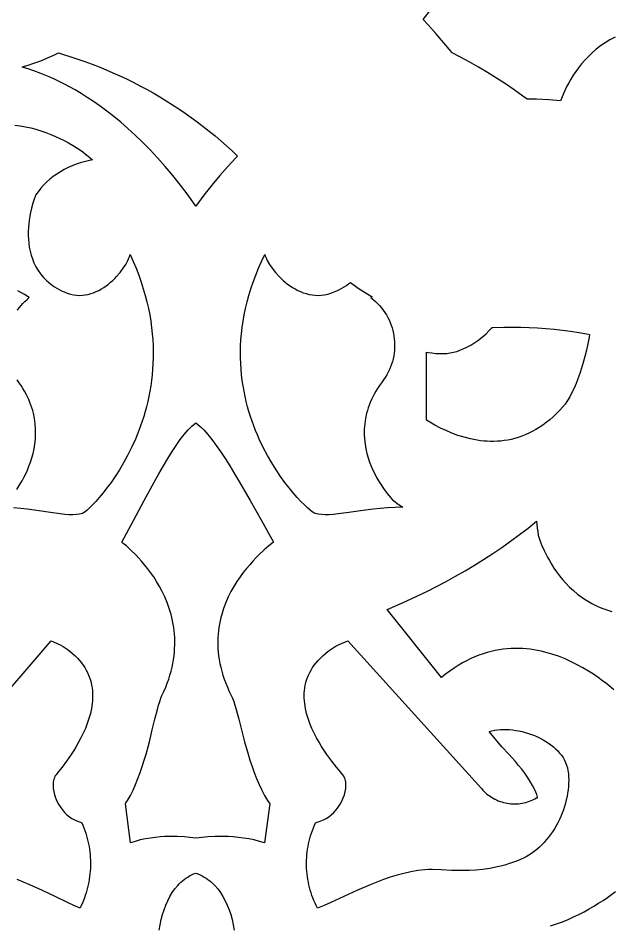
# Model space of a CAD drawing. Extents: x -350 to 350, y -780 to 780.
# Drawn here: x 174.4 to 226.5, y 437 to 516.4 of the extents above; entities that cross this region are included whole.
import ezdxf

# ---------------------------------------------------------------- set-up
doc = ezdxf.new("R2010")
doc.units = 0
doc.layers.add('LAYER_1', color=18, linetype='CONTINUOUS')

msp = doc.modelspace()

# ---------------------------------------------------------------- linework, layer by layer
at = {"layer": 'LAYER_1'}
for points in [[(226.793, 514.756), (226.341, 514.522), (225.914, 514.267), (225.512, 513.992), (225.135, 513.7), (224.781, 513.394), (224.451, 513.077), (224.143, 512.751), (223.857, 512.419), (223.593, 512.085), (223.349, 511.749), (223.126, 511.416), (222.922, 511.088), (222.738, 510.768), (222.572, 510.458), (222.293, 509.88), (222.081, 509.376), (222.013, 509.19), (220.975, 509.26), (219.887, 509.311), (219.074, 509.334), (218.71, 509.6), (217.946, 510.136), (217.173, 510.658), (216.39, 511.166), (215.599, 511.658), (214.799, 512.136), (213.991, 512.598), (213.175, 513.045), (212.454, 513.423), (212.401, 513.49), (211.741, 514.286), (211.068, 515.069), (210.384, 515.838), (209.962, 516.294), (213.601, 521.016)], [(174.137, 507.034), (174.603, 506.98), (175.065, 506.904), (175.523, 506.806), (175.975, 506.688), (176.419, 506.553), (176.853, 506.403), (177.277, 506.24), (177.688, 506.066), (178.085, 505.882), (178.466, 505.692), (178.83, 505.496), (179.176, 505.298), (179.501, 505.098), (179.803, 504.9), (180.083, 504.704), (180.337, 504.514), (180.565, 504.331), (180.764, 504.158), (180.934, 503.995), (180.576, 503.927), (180.217, 503.841), (179.859, 503.737), (179.503, 503.616), (179.15, 503.479), (178.803, 503.324), (178.462, 503.154), (178.13, 502.966), (177.807, 502.763), (177.496, 502.544), (177.198, 502.309), (176.915, 502.058), (176.647, 501.792), (176.397, 501.511), (176.167, 501.216), (175.957, 500.905), (175.906, 500.793), (175.819, 500.56), (175.71, 500.219), (175.592, 499.785), (175.48, 499.272), (175.386, 498.694), (175.351, 498.384), (175.325, 498.064), (175.31, 497.735), (175.309, 497.398), (175.322, 497.055), (175.352, 496.708), (175.401, 496.36), (175.469, 496.01), (175.559, 495.662), (175.672, 495.318), (175.81, 494.978), (175.975, 494.644), (176.168, 494.319), (176.391, 494.004), (176.646, 493.701), (176.786, 493.555), (176.935, 493.412), (177.092, 493.273), (177.259, 493.138), (177.434, 493.007), (177.619, 492.881), (177.814, 492.76), (178.019, 492.643), (178.233, 492.532), (178.458, 492.426), (178.731, 492.317), (179.002, 492.234), (179.27, 492.175), (179.535, 492.141), (179.797, 492.129), (180.054, 492.138), (180.308, 492.167), (180.556, 492.214), (180.8, 492.28), (181.039, 492.361), (181.272, 492.457), (181.499, 492.567), (181.72, 492.69), (181.934, 492.823), (182.142, 492.967), (182.341, 493.119), (182.533, 493.279), (182.717, 493.445), (182.893, 493.616), (183.06, 493.791), (183.365, 494.146), (183.632, 494.501), (183.856, 494.846), (184.035, 495.172), (184.166, 495.466), (184.213, 495.6), (184.247, 495.721), (184.522, 495.107), (184.774, 494.499), (185.005, 493.897), (185.214, 493.3), (185.402, 492.71), (185.57, 492.126), (185.719, 491.548), (185.849, 490.977), (185.96, 490.412), (186.053, 489.854), (186.129, 489.303), (186.188, 488.759), (186.231, 488.222), (186.258, 487.692), (186.27, 487.17), (186.267, 486.654), (186.25, 486.147), (186.22, 485.647), (186.177, 485.155), (186.122, 484.671), (186.055, 484.194), (185.977, 483.726), (185.889, 483.267), (185.79, 482.815), (185.682, 482.372), (185.564, 481.938), (185.439, 481.513), (185.305, 481.096), (185.165, 480.688), (185.018, 480.29), (184.864, 479.9), (184.705, 479.521), (184.373, 478.789), (184.026, 478.097), (183.667, 477.444), (183.302, 476.832), (182.935, 476.261), (182.571, 475.734), (182.214, 475.25), (181.868, 474.81), (181.539, 474.416), (181.23, 474.069), (180.946, 473.769), (180.692, 473.517), (180.472, 473.315), (180.291, 473.163), (180.152, 473.062), (180.062, 473.014), (179.938, 472.977), (179.807, 472.948), (179.524, 472.91), (179.213, 472.896), (178.875, 472.904), (178.509, 472.93), (178.116, 472.972), (177.249, 473.09), (176.276, 473.233), (175.198, 473.376), (174.621, 473.44), (174.018, 473.495)], [(174.369, 490.838), (174.515, 491.04), (174.671, 491.235), (174.838, 491.424), (175.014, 491.605), (175.2, 491.779), (175.396, 491.944), (174.989, 492.19), (174.382, 492.537)], [(174.296, 475.118), (174.607, 475.604), (174.766, 475.878), (174.925, 476.171), (175.08, 476.482), (175.23, 476.81), (175.372, 477.155), (175.505, 477.515), (175.625, 477.891), (175.73, 478.28), (175.818, 478.682), (175.886, 479.097), (175.933, 479.523), (175.955, 479.959), (175.951, 480.406), (175.919, 480.861), (175.855, 481.323), (175.757, 481.793), (175.695, 482.031), (175.624, 482.27), (175.543, 482.51), (175.453, 482.751), (175.352, 482.993), (175.241, 483.237), (175.119, 483.481), (174.986, 483.727), (174.841, 483.972), (174.686, 484.219), (174.518, 484.466), (174.338, 484.713)], [(226.671, 457.564), (226.058, 458.07), (225.701, 458.344), (225.313, 458.627), (224.895, 458.913), (224.448, 459.2), (223.973, 459.482), (223.473, 459.757), (222.947, 460.019), (222.399, 460.265), (221.828, 460.491), (221.237, 460.692), (220.626, 460.864), (220.314, 460.938), (219.998, 461.003), (219.677, 461.06), (219.353, 461.106), (219.025, 461.142), (218.693, 461.168), (218.357, 461.182), (218.019, 461.184), (217.677, 461.175), (217.332, 461.152), (216.985, 461.116), (216.635, 461.066), (216.282, 461.002), (215.928, 460.923), (215.571, 460.828), (215.212, 460.718), (214.851, 460.591), (214.489, 460.447), (214.126, 460.286), (213.761, 460.107), (213.395, 459.91), (213.029, 459.693), (212.661, 459.457), (212.293, 459.201), (211.925, 458.924), (211.556, 458.627), (206.784, 464.603), (207.663, 464.969), (208.536, 465.351), (209.403, 465.751), (210.262, 466.166), (211.115, 466.597), (211.96, 467.044), (212.798, 467.507), (213.627, 467.984), (214.447, 468.477), (215.258, 468.985), (216.059, 469.506), (216.85, 470.043), (217.631, 470.593), (218.401, 471.157), (219.16, 471.734), (219.907, 472.325), (219.97, 471.719), (220.005, 471.417), (220.054, 471.117), (220.189, 470.675), (220.344, 470.267), (220.564, 469.763), (220.853, 469.185), (221.025, 468.875), (221.216, 468.555), (221.427, 468.226), (221.658, 467.893), (221.911, 467.558), (222.185, 467.223), (222.481, 466.892), (222.8, 466.566), (223.142, 466.249), (223.509, 465.943), (223.9, 465.651), (224.316, 465.376), (224.758, 465.12), (225.227, 464.887), (225.471, 464.779), (225.723, 464.678), (225.981, 464.584), (226.246, 464.497), (226.518, 464.418)], [(166.187, 448.899), (177.318, 461.851), (178.034, 461.527), (178.38, 461.34), (178.548, 461.237), (178.711, 461.126), (178.962, 460.935), (179.196, 460.741), (179.413, 460.543), (179.615, 460.341), (179.8, 460.137), (179.969, 459.929), (180.124, 459.718), (180.264, 459.505), (180.39, 459.29), (180.502, 459.072), (180.6, 458.853), (180.686, 458.632), (180.759, 458.409), (180.819, 458.185), (180.869, 457.96), (180.906, 457.733), (180.933, 457.507), (180.95, 457.279), (180.956, 457.052), (180.953, 456.824), (180.94, 456.597), (180.919, 456.37), (180.852, 455.918), (180.755, 455.47), (180.631, 455.028), (180.483, 454.593), (180.316, 454.167), (180.132, 453.752), (179.934, 453.35), (179.726, 452.961), (179.512, 452.589), (179.295, 452.234), (179.077, 451.898), (178.656, 451.292), (178.276, 450.782), (177.962, 450.383), (177.743, 450.109), (177.645, 449.972), (177.595, 449.851), (177.555, 449.726), (177.524, 449.598), (177.502, 449.467), (177.489, 449.333), (177.484, 449.197), (177.497, 448.919), (177.541, 448.638), (177.612, 448.355), (177.708, 448.074), (177.828, 447.799), (177.969, 447.531), (178.129, 447.275), (178.306, 447.034), (178.497, 446.81), (178.7, 446.606), (178.914, 446.427), (179.135, 446.274), (179.363, 446.151), (179.626, 446.037), (179.882, 445.943), (180.007, 445.906), (180.104, 445.681), (180.194, 445.454), (180.277, 445.225), (180.354, 444.995), (180.424, 444.763), (180.488, 444.529), (180.545, 444.294), (180.596, 444.057), (180.64, 443.82), (180.677, 443.582), (180.708, 443.343), (180.732, 443.103), (180.75, 442.863), (180.761, 442.622), (180.766, 442.382), (180.764, 442.141), (180.756, 441.901), (180.741, 441.66), (180.719, 441.421), (180.691, 441.182), (180.657, 440.943), (180.616, 440.706), (180.568, 440.47), (180.514, 440.235), (180.454, 440.001), (180.386, 439.769), (180.313, 439.538), (180.233, 439.31), (180.146, 439.083), (180.053, 438.858), (179.953, 438.636), (179.847, 438.416), (179.298, 438.659), (178.751, 438.911), (177.656, 439.432), (176.56, 439.956), (175.457, 440.458), (174.902, 440.694), (174.344, 440.916)], [(186.786, 436.5), (186.871, 436.962), (186.971, 437.412), (187.088, 437.849), (187.222, 438.271), (187.374, 438.677), (187.544, 439.065), (187.732, 439.433), (187.941, 439.781), (188.169, 440.106), (188.419, 440.406), (188.551, 440.547), (188.69, 440.681), (188.833, 440.808), (188.983, 440.929), (189.137, 441.042), (189.298, 441.147), (189.465, 441.245), (189.637, 441.335), (189.816, 441.418), (190.001, 441.492), (190.196, 441.418), (190.384, 441.335), (190.566, 441.245), (190.741, 441.147), (190.91, 441.042), (191.073, 440.929), (191.23, 440.808), (191.382, 440.681), (191.527, 440.547), (191.667, 440.406), (191.929, 440.106), (192.17, 439.781), (192.389, 439.433), (192.588, 439.065), (192.767, 438.677), (192.926, 438.271), (193.067, 437.849), (193.19, 437.412), (193.296, 436.962), (193.385, 436.5)], [(221.117, 436.855), (221.65, 437.036), (222.167, 437.229), (222.669, 437.433), (223.154, 437.648), (223.623, 437.872), (224.077, 438.105), (224.516, 438.345), (224.938, 438.592), (225.346, 438.844), (225.738, 439.101), (226.114, 439.362), (226.476, 439.625), (226.823, 439.89)]]:
    msp.add_lwpolyline(points, dxfattribs=at)
for points in [[(178.406, 513.245), (179.036, 513.049), (179.662, 512.843), (180.285, 512.625), (180.903, 512.397), (181.518, 512.158), (182.128, 511.908), (182.733, 511.648), (183.335, 511.377), (183.931, 511.096), (184.523, 510.805), (185.109, 510.503), (185.691, 510.191), (186.267, 509.869), (186.838, 509.537), (187.403, 509.194), (187.962, 508.842), (188.515, 508.48), (189.063, 508.108), (189.604, 507.726), (190.139, 507.335), (190.667, 506.933), (191.189, 506.523), (191.704, 506.102), (192.212, 505.673), (192.713, 505.234), (193.207, 504.785), (193.679, 504.342), (193.522, 504.182), (192.822, 503.43), (192.118, 502.634), (191.413, 501.79), (190.707, 500.899), (190.001, 499.958), (189.33, 500.899), (188.66, 501.79), (187.99, 502.634), (187.321, 503.43), (186.657, 504.182), (185.996, 504.889), (185.342, 505.553), (184.695, 506.176), (184.056, 506.759), (183.427, 507.302), (182.81, 507.809), (182.205, 508.279), (181.614, 508.714), (181.038, 509.116), (180.478, 509.486), (179.937, 509.825), (179.414, 510.135), (178.912, 510.416), (178.432, 510.67), (177.975, 510.899), (177.542, 511.104), (177.136, 511.286), (176.405, 511.586), (175.793, 511.811), (175.311, 511.971), (174.969, 512.077), (174.779, 512.143), (174.969, 512.209), (175.311, 512.315), (175.793, 512.475), (176.405, 512.7), (177.136, 513), (177.542, 513.182), (177.954, 513.377)], [(196.093, 495.6), (196.143, 495.466), (196.281, 495.172), (196.469, 494.846), (196.705, 494.501), (196.986, 494.146), (197.307, 493.791), (197.483, 493.616), (197.668, 493.445), (197.861, 493.279), (198.064, 493.119), (198.274, 492.967), (198.492, 492.823), (198.717, 492.69), (198.95, 492.567), (199.189, 492.457), (199.434, 492.361), (199.685, 492.28), (199.942, 492.214), (200.204, 492.167), (200.471, 492.138), (200.742, 492.129), (201.017, 492.141), (201.296, 492.175), (201.578, 492.234), (201.863, 492.317), (202.151, 492.426), (202.388, 492.532), (202.613, 492.643), (202.829, 492.76), (203.034, 492.881), (203.228, 493.007), (203.413, 493.138), (203.578, 493.265), (204.263, 492.767), (205.335, 492.087), (205.483, 492.006), (205.374, 491.944), (205.58, 491.779), (205.776, 491.605), (205.961, 491.424), (206.136, 491.235), (206.301, 491.04), (206.454, 490.838), (206.597, 490.63), (206.73, 490.416), (206.851, 490.197), (206.961, 489.973), (207.061, 489.745), (207.149, 489.513), (207.226, 489.277), (207.292, 489.039), (207.347, 488.797), (207.39, 488.554), (207.422, 488.309), (207.442, 488.062), (207.451, 487.815), (207.449, 487.567), (207.434, 487.319), (207.408, 487.071), (207.37, 486.825), (207.321, 486.579), (207.259, 486.335), (207.185, 486.094), (207.1, 485.855), (207.002, 485.619), (206.892, 485.386), (206.769, 485.157), (206.635, 484.933), (206.488, 484.713), (206.298, 484.466), (206.122, 484.219), (205.957, 483.972), (205.806, 483.727), (205.666, 483.481), (205.537, 483.237), (205.42, 482.993), (205.314, 482.751), (205.219, 482.51), (205.134, 482.27), (205.059, 482.031), (204.993, 481.793), (204.891, 481.323), (204.824, 480.861), (204.789, 480.406), (204.785, 479.959), (204.809, 479.523), (204.858, 479.097), (204.93, 478.682), (205.023, 478.28), (205.133, 477.891), (205.259, 477.515), (205.399, 477.155), (205.548, 476.81), (205.706, 476.482), (205.87, 476.171), (206.036, 475.878), (206.204, 475.604), (206.531, 475.118), (206.832, 474.719), (207.085, 474.414), (207.273, 474.209), (207.375, 474.111), (207.768, 473.832), (208.172, 473.566), (207.485, 473.538), (206.824, 473.495), (206.19, 473.44), (205.582, 473.376), (204.448, 473.233), (203.423, 473.09), (202.511, 472.972), (202.097, 472.93), (201.712, 472.904), (201.356, 472.896), (201.029, 472.91), (200.731, 472.948), (200.593, 472.977), (200.463, 473.014), (200.368, 473.062), (200.222, 473.163), (200.031, 473.315), (199.8, 473.517), (199.532, 473.769), (199.233, 474.069), (198.908, 474.416), (198.561, 474.81), (198.198, 475.25), (197.822, 475.734), (197.438, 476.261), (197.052, 476.832), (196.668, 477.444), (196.291, 478.097), (195.925, 478.789), (195.575, 479.521), (195.408, 479.9), (195.247, 480.29), (195.092, 480.688), (194.944, 481.096), (194.803, 481.513), (194.671, 481.938), (194.548, 482.372), (194.434, 482.815), (194.33, 483.267), (194.237, 483.726), (194.154, 484.194), (194.084, 484.671), (194.026, 485.155), (193.981, 485.647), (193.949, 486.147), (193.932, 486.654), (193.929, 487.17), (193.941, 487.692), (193.97, 488.222), (194.015, 488.759), (194.077, 489.303), (194.157, 489.854), (194.255, 490.412), (194.372, 490.977), (194.508, 491.548), (194.665, 492.126), (194.842, 492.71), (195.04, 493.3), (195.26, 493.897), (195.503, 494.499), (195.769, 495.107), (196.058, 495.721)], [(218.509, 489.343), (219.247, 489.32), (219.982, 489.282), (220.714, 489.23), (221.442, 489.164), (222.167, 489.084), (222.888, 488.989), (223.606, 488.881), (224.319, 488.759), (224.559, 488.713), (224.514, 488.466), (224.397, 487.881), (224.272, 487.317), (224.14, 486.774), (224.001, 486.252), (223.854, 485.753), (223.699, 485.276), (223.537, 484.822), (223.367, 484.391), (223.189, 483.985), (223.003, 483.602), (222.81, 483.244), (222.608, 482.911), (222.399, 482.604), (222.181, 482.322), (221.955, 482.067), (221.658, 481.764), (221.358, 481.482), (221.056, 481.22), (220.753, 480.977), (220.449, 480.753), (220.143, 480.548), (219.837, 480.36), (219.529, 480.19), (219.222, 480.036), (218.913, 479.9), (218.605, 479.779), (218.297, 479.673), (217.989, 479.583), (217.682, 479.507), (217.375, 479.444), (217.07, 479.396), (216.765, 479.36), (216.462, 479.337), (216.16, 479.326), (215.86, 479.327), (215.562, 479.338), (215.266, 479.36), (214.973, 479.392), (214.682, 479.434), (214.394, 479.485), (214.108, 479.544), (213.548, 479.687), (213.001, 479.858), (212.471, 480.054), (211.958, 480.27), (211.464, 480.503), (210.992, 480.748), (210.542, 481.003), (210.236, 481.189), (210.236, 487.162), (210.384, 487.132), (210.726, 487.081), (211.064, 487.045), (211.395, 487.028), (211.718, 487.028), (212.031, 487.047), (212.333, 487.085), (212.621, 487.144), (212.894, 487.222), (213.329, 487.384), (213.741, 487.568), (214.13, 487.771), (214.497, 487.993), (214.843, 488.233), (215.168, 488.489), (215.473, 488.759), (215.758, 489.043), (216.005, 489.318), (216.076, 489.318), (217.023, 489.345), (217.767, 489.351)], [(190.174, 480.82), (190.348, 480.67), (190.523, 480.506), (190.699, 480.329), (191.058, 479.932), (191.424, 479.483), (191.799, 478.982), (192.185, 478.431), (192.581, 477.832), (192.99, 477.186), (193.412, 476.494), (193.848, 475.758), (194.769, 474.161), (195.761, 472.405), (196.832, 470.504), (196.689, 470.389), (196.409, 470.161), (196.018, 469.824), (195.543, 469.38), (195.283, 469.12), (195.012, 468.835), (194.733, 468.524), (194.45, 468.19), (194.167, 467.831), (193.886, 467.449), (193.612, 467.044), (193.346, 466.617), (193.094, 466.167), (192.857, 465.695), (192.64, 465.202), (192.446, 464.688), (192.278, 464.154), (192.205, 463.879), (192.139, 463.6), (192.082, 463.315), (192.034, 463.026), (191.994, 462.732), (191.964, 462.433), (191.944, 462.129), (191.935, 461.821), (191.936, 461.508), (191.948, 461.19), (191.972, 460.868), (192.008, 460.542), (192.056, 460.211), (192.117, 459.876), (192.192, 459.537), (192.28, 459.194), (192.382, 458.846), (192.499, 458.494), (192.631, 458.138), (192.778, 457.779), (192.941, 457.415), (193.12, 457.047), (193.225, 456.813), (193.33, 456.53), (193.436, 456.202), (193.544, 455.833), (193.77, 454.991), (194.014, 454.036), (194.285, 453.003), (194.591, 451.926), (194.759, 451.381), (194.938, 450.838), (195.13, 450.301), (195.335, 449.773), (195.554, 449.26), (195.788, 448.766), (196.039, 448.294), (196.307, 447.849), (196.447, 447.638), (196.494, 447.572), (196.04, 444.137), (195.592, 444.274), (195.123, 444.393), (194.656, 444.489), (194.194, 444.564), (193.74, 444.621), (193.297, 444.66), (192.868, 444.685), (192.457, 444.697), (191.7, 444.691), (191.051, 444.656), (190.534, 444.61), (190.001, 444.546), (189.495, 444.61), (189.004, 444.656), (188.387, 444.691), (187.668, 444.697), (187.277, 444.685), (186.87, 444.66), (186.449, 444.621), (186.018, 444.564), (185.579, 444.489), (185.135, 444.393), (184.689, 444.274), (184.264, 444.137), (183.832, 447.572), (183.877, 447.638), (184.01, 447.849), (184.265, 448.294), (184.503, 448.766), (184.726, 449.26), (184.934, 449.773), (185.129, 450.301), (185.311, 450.838), (185.481, 451.381), (185.641, 451.926), (185.931, 453.003), (186.188, 454.036), (186.421, 454.991), (186.635, 455.833), (186.738, 456.202), (186.838, 456.53), (186.938, 456.813), (187.038, 457.047), (187.208, 457.415), (187.363, 457.779), (187.503, 458.138), (187.628, 458.494), (187.739, 458.846), (187.836, 459.194), (187.92, 459.537), (187.991, 459.876), (188.049, 460.211), (188.095, 460.542), (188.129, 460.868), (188.151, 461.19), (188.163, 461.508), (188.164, 461.821), (188.155, 462.129), (188.136, 462.433), (188.107, 462.732), (188.07, 463.026), (188.024, 463.315), (187.97, 463.6), (187.908, 463.879), (187.838, 464.154), (187.679, 464.688), (187.494, 465.202), (187.288, 465.695), (187.063, 466.167), (186.823, 466.617), (186.571, 467.044), (186.31, 467.449), (186.043, 467.831), (185.774, 468.19), (185.506, 468.524), (185.241, 468.835), (184.983, 469.12), (184.736, 469.38), (184.285, 469.824), (183.914, 470.161), (183.647, 470.389), (183.511, 470.504), (184.529, 472.405), (185.471, 474.161), (186.346, 475.758), (186.761, 476.494), (187.162, 477.186), (187.55, 477.832), (187.927, 478.431), (188.293, 478.982), (188.649, 479.483), (188.997, 479.932), (189.338, 480.329), (189.505, 480.506), (189.672, 480.67), (189.837, 480.82), (190.001, 480.956)], [(215.067, 448.899), (215.182, 448.771), (215.301, 448.649), (215.425, 448.533), (215.553, 448.423), (215.685, 448.32), (215.821, 448.223), (215.96, 448.132), (216.102, 448.049), (216.247, 447.971), (216.395, 447.9), (216.546, 447.836), (216.699, 447.778), (216.854, 447.727), (217.011, 447.683), (217.169, 447.645), (217.329, 447.615), (217.49, 447.591), (217.652, 447.574), (217.815, 447.564), (217.978, 447.56), (218.142, 447.564), (218.305, 447.575), (218.468, 447.593), (218.631, 447.618), (218.793, 447.65), (218.954, 447.689), (219.114, 447.736), (219.273, 447.79), (219.429, 447.851), (219.585, 447.919), (219.738, 447.995), (219.888, 448.079), (219.996, 448.079), (219.981, 448.157), (219.913, 448.377), (219.748, 448.776), (219.558, 449.16), (219.346, 449.533), (219.115, 449.895), (218.866, 450.247), (218.604, 450.592), (218.329, 450.93), (218.045, 451.262), (217.459, 451.918), (216.867, 452.57), (216.288, 453.23), (216.01, 453.566), (215.743, 453.908), (215.979, 453.969), (216.223, 454.017), (216.474, 454.052), (216.732, 454.074), (216.995, 454.084), (217.263, 454.081), (217.534, 454.066), (217.808, 454.039), (218.083, 454), (218.36, 453.951), (218.635, 453.89), (218.91, 453.818), (219.182, 453.736), (219.452, 453.643), (219.717, 453.54), (219.977, 453.428), (220.231, 453.306), (220.477, 453.174), (220.716, 453.034), (220.946, 452.884), (221.166, 452.726), (221.375, 452.56), (221.572, 452.386), (221.757, 452.204), (221.927, 452.014), (222.083, 451.817), (222.224, 451.613), (222.347, 451.402), (222.453, 451.185), (222.54, 450.961), (222.608, 450.731), (222.655, 450.496), (222.691, 450.22), (222.713, 449.939), (222.721, 449.655), (222.717, 449.367), (222.701, 449.077), (222.672, 448.786), (222.631, 448.493), (222.578, 448.199), (222.514, 447.906), (222.439, 447.613), (222.352, 447.322), (222.255, 447.033), (222.148, 446.747), (222.03, 446.464), (221.903, 446.185), (221.766, 445.91), (221.62, 445.641), (221.465, 445.378), (221.301, 445.121), (221.128, 444.871), (220.947, 444.63), (220.758, 444.397), (220.562, 444.173), (220.358, 443.958), (220.147, 443.754), (219.929, 443.562), (219.705, 443.381), (219.474, 443.212), (219.237, 443.056), (218.995, 442.914), (218.747, 442.787), (218.494, 442.674), (218.142, 442.535), (217.795, 442.41), (217.452, 442.297), (217.113, 442.197), (216.78, 442.107), (216.451, 442.029), (215.808, 441.902), (215.187, 441.811), (214.588, 441.751), (214.012, 441.717), (213.462, 441.704), (212.938, 441.708), (212.441, 441.724), (211.535, 441.77), (210.753, 441.804), (210.411, 441.805), (210.105, 441.788), (209.486, 441.712), (208.874, 441.604), (208.268, 441.468), (207.667, 441.306), (207.072, 441.121), (206.481, 440.916), (205.893, 440.694), (205.309, 440.458), (204.149, 439.956), (202.995, 439.432), (201.843, 438.911), (201.266, 438.659), (200.689, 438.416), (200.577, 438.636), (200.472, 438.858), (200.374, 439.083), (200.283, 439.31), (200.199, 439.538), (200.121, 439.769), (200.05, 440.001), (199.987, 440.235), (199.93, 440.47), (199.88, 440.706), (199.836, 440.943), (199.8, 441.182), (199.771, 441.421), (199.748, 441.66), (199.732, 441.901), (199.723, 442.141), (199.721, 442.382), (199.726, 442.622), (199.738, 442.863), (199.757, 443.103), (199.783, 443.343), (199.815, 443.582), (199.854, 443.82), (199.901, 444.057), (199.954, 444.294), (200.014, 444.529), (200.081, 444.763), (200.155, 444.995), (200.236, 445.225), (200.324, 445.454), (200.419, 445.681), (200.52, 445.906), (200.652, 445.943), (200.922, 446.037), (201.199, 446.151), (201.438, 446.274), (201.671, 446.427), (201.896, 446.606), (202.11, 446.81), (202.311, 447.034), (202.497, 447.275), (202.665, 447.531), (202.814, 447.799), (202.94, 448.074), (203.042, 448.355), (203.117, 448.638), (203.162, 448.919), (203.176, 449.197), (203.171, 449.333), (203.157, 449.467), (203.134, 449.598), (203.101, 449.726), (203.059, 449.851), (203.007, 449.972), (202.904, 450.109), (202.673, 450.383), (202.343, 450.782), (201.942, 451.292), (201.499, 451.898), (201.27, 452.234), (201.041, 452.589), (200.816, 452.961), (200.597, 453.35), (200.389, 453.752), (200.195, 454.167), (200.019, 454.593), (199.864, 455.028), (199.733, 455.47), (199.631, 455.918), (199.56, 456.37), (199.538, 456.597), (199.525, 456.824), (199.522, 457.052), (199.528, 457.279), (199.546, 457.507), (199.574, 457.733), (199.614, 457.96), (199.665, 458.185), (199.729, 458.409), (199.806, 458.632), (199.896, 458.853), (200, 459.072), (200.118, 459.29), (200.25, 459.505), (200.397, 459.718), (200.56, 459.929), (200.739, 460.137), (200.934, 460.341), (201.145, 460.543), (201.374, 460.741), (201.621, 460.935), (201.885, 461.126), (202.056, 461.237), (202.232, 461.34), (202.597, 461.527), (203.35, 461.851)]]:
    msp.add_lwpolyline(points, close=True, dxfattribs=at)

doc.saveas('drawing.dxf')
